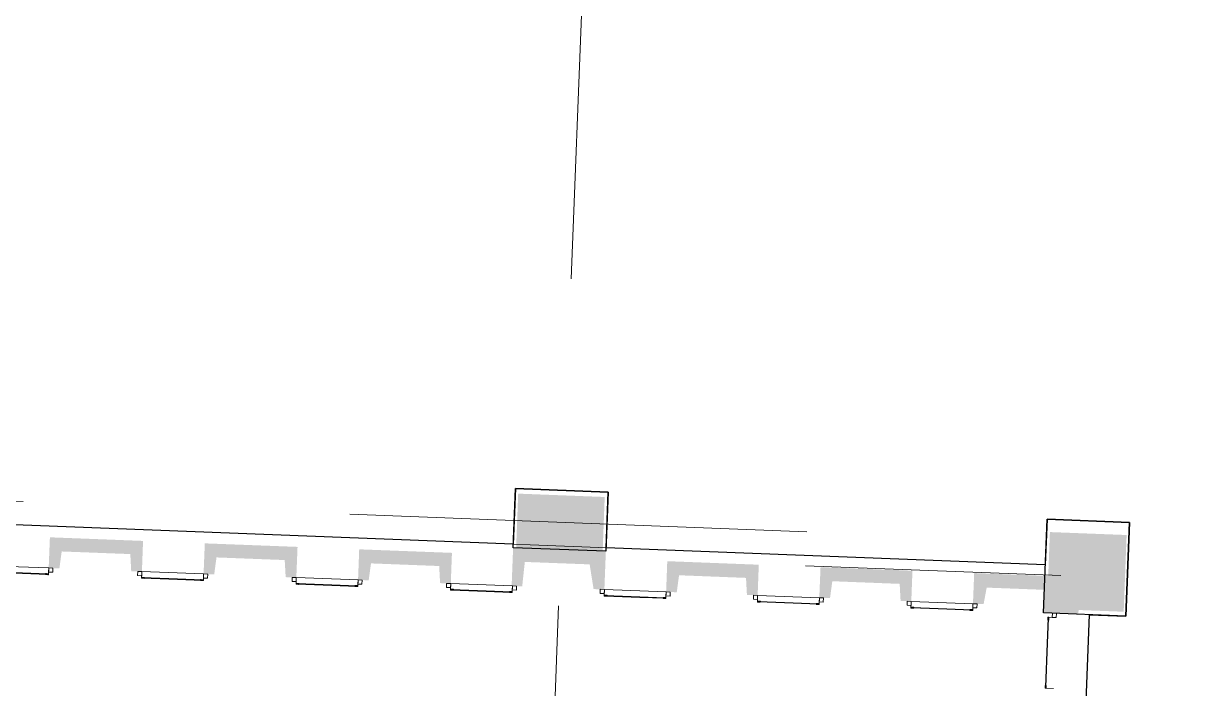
# Model space of a CAD drawing. Header units: millimetres. Extents: x 106070952 to 106162461, y 302813628 to 302883716.
# Drawn here: x 106099931 to 106114381, y 302839403 to 302847531 of the extents above; entities that cross this region are included whole.
import ezdxf

# ---------------------------------------------------------------- set-up
doc = ezdxf.new("R2010")
doc.units = ezdxf.units.MM
doc.header["$MEASUREMENT"] = 0
doc.linetypes.add('DGN Style 2', pattern=[10000, 6000, -4000])
doc.linetypes.add('DGN Style 4', pattern=[16010, 8000, -4000, 10, -4000])
for name, color, linetype, lineweight in [('ANNO-AREA', 3, 'Continuous', 30), ('GRID', 1, 'DGN Style 4', 13), ('STRC-CONC', 120, 'Continuous', 30), ('STRC-PCST', 122, 'Continuous', 30), ('WALL-GLAZ', 140, 'Continuous', 13)]:
    doc.layers.add(name, color=color, linetype=linetype, lineweight=lineweight)
pattern_1 = [(177.788, (345.7945, -44.789), (0.0772, 1.9985), [])]
pattern_2 = [(177.788, (345.7945, -44.789), (0.0772, 1.9985), [])]

# ---------------------------------------------------------------- blocks, each defined once
blk = doc.blocks.new('*U61')
at = {"linetype": 'Continuous', "lineweight": 0}
h = blk.add_hatch(dxfattribs=at)
h.set_pattern_fill('HATCH', color=220, style=0, pattern_type=2)
h.set_pattern_definition(pattern_1)
h.paths.add_polyline_path([(340, -43), (350, -43), (350, -46), (340, -46)])
at = {"color": 0, "linetype": 'ByBlock', "lineweight": 13}
for p, q in [((-380, -27), (-377, 55)), ((375, -56), (378, 26)), ((-380, -27), (-345, -28)), ((-379, -15), (-344, -16)), ((375, -44), (340, -43)), ((375, -56), (340, -55))]:
    blk.add_line(p, q, dxfattribs=at)
at = {"color": 0, "linetype": 'ByBlock', "lineweight": 0}
for p, q in [((378, 26), (-377, 55)), ((-367, -19), (-368, -25)), ((-368, -25), (58, -41)), ((-367, -19), (58, -35)), ((-367, -22), (58, -38)), ((-354, -17), (-344, -17)), ((-354, -18), (-344, -18)), ((-354, -18), (-344, -19)), ((363, -47), (58, -35)), ((363, -50), (58, -38)), ((363, -53), (58, -41)), ((350, -44), (340, -44)), ((350, -45), (340, -44)), ((350, -46), (340, -45)), ((363, -47), (363, -53))]:
    blk.add_line(p, q, dxfattribs=at)
at = {"color": 0, "linetype": 'ByBlock', "lineweight": 13, "flags": 128}
for points in [[(-428, 7), (-379, 5), (-377, 55), (-427, 57), (-428, 7)], [(426, -26), (376, -24), (378, 26), (428, 24), (426, -26)]]:
    blk.add_lwpolyline(points, close=True, dxfattribs=at)
at = {"color": 0, "linetype": 'ByBlock', "lineweight": 0, "flags": 128}
for points in [[(-368, -25), (-368, -27), (-379, -15), (-380, -27), (-367, -16), (-367, -19)], [(363, -53), (363, -56), (375, -44), (375, -56), (363, -44), (363, -47)]]:
    blk.add_lwpolyline(points, dxfattribs=at)
for points in [[(-344, -16), (-354, -16), (-354, -19), (-344, -19), (-344, -16)], [(340, -43), (350, -43), (350, -46), (340, -46), (340, -43)]]:
    blk.add_lwpolyline(points, close=True, dxfattribs=at)
at = {"color": 0, "linetype": 'ByBlock', "lineweight": 0}
for centre in [(-348, -27), (343, -54)]:
    blk.add_circle(centre, 1.5, dxfattribs=at)
blk = doc.blocks.new('*U62')
at = {"linetype": 'Continuous', "lineweight": 0}
h = blk.add_hatch(dxfattribs=at)
h.set_pattern_fill('HATCH', color=220, style=0, pattern_type=2)
h.set_pattern_definition(pattern_2)
h.paths.add_polyline_path([(340, -43), (350, -43), (350, -46), (340, -46)])
at = {"color": 0, "linetype": 'ByBlock', "lineweight": 13}
for p, q in [((-380, -27), (-377, 55)), ((375, -56), (378, 26)), ((-380, -27), (-345, -28)), ((-379, -15), (-344, -16)), ((375, -44), (340, -43)), ((375, -56), (340, -55))]:
    blk.add_line(p, q, dxfattribs=at)
at = {"color": 0, "linetype": 'ByBlock', "lineweight": 0}
for p, q in [((378, 26), (-377, 55)), ((-367, -19), (-368, -25)), ((-368, -25), (58, -41)), ((-367, -19), (58, -35)), ((-367, -22), (58, -38)), ((-354, -17), (-344, -17)), ((-354, -18), (-344, -18)), ((-354, -18), (-344, -19)), ((363, -47), (58, -35)), ((363, -50), (58, -38)), ((363, -53), (58, -41)), ((350, -44), (340, -44)), ((350, -45), (340, -44)), ((350, -46), (340, -45)), ((363, -47), (363, -53))]:
    blk.add_line(p, q, dxfattribs=at)
at = {"color": 0, "linetype": 'ByBlock', "lineweight": 13, "flags": 128}
for points in [[(-428, 7), (-379, 5), (-377, 55), (-427, 57), (-428, 7)], [(426, -26), (376, -24), (378, 26), (428, 24), (426, -26)]]:
    blk.add_lwpolyline(points, close=True, dxfattribs=at)
at = {"color": 0, "linetype": 'ByBlock', "lineweight": 0, "flags": 128}
for points in [[(-368, -25), (-368, -27), (-379, -15), (-380, -27), (-367, -16), (-367, -19)], [(363, -53), (363, -56), (375, -44), (375, -56), (363, -44), (363, -47)]]:
    blk.add_lwpolyline(points, dxfattribs=at)
for points in [[(-344, -16), (-354, -16), (-354, -19), (-344, -19), (-344, -16)], [(340, -43), (350, -43), (350, -46), (340, -46), (340, -43)]]:
    blk.add_lwpolyline(points, close=True, dxfattribs=at)
at = {"color": 0, "linetype": 'ByBlock', "lineweight": 0}
for centre in [(-348, -27), (343, -54)]:
    blk.add_circle(centre, 1.5, dxfattribs=at)
blk = doc.blocks.new('*U63')
at = {"linetype": 'Continuous', "lineweight": 0}
h = blk.add_hatch(dxfattribs=at)
h.set_pattern_fill('HATCH', color=220, style=0, pattern_type=2)
h.set_pattern_definition(pattern_2)
h.paths.add_polyline_path([(340, -43), (350, -43), (350, -46), (340, -46)])
at = {"color": 0, "linetype": 'ByBlock', "lineweight": 13}
for p, q in [((-380, -27), (-377, 55)), ((375, -56), (378, 26)), ((-380, -27), (-345, -28)), ((-379, -15), (-344, -16)), ((375, -44), (340, -43)), ((375, -56), (340, -55))]:
    blk.add_line(p, q, dxfattribs=at)
at = {"color": 0, "linetype": 'ByBlock', "lineweight": 0}
for p, q in [((378, 26), (-377, 55)), ((-367, -19), (-368, -25)), ((-368, -25), (58, -41)), ((-367, -19), (58, -35)), ((-367, -22), (58, -38)), ((-354, -17), (-344, -17)), ((-354, -18), (-344, -18)), ((-354, -18), (-344, -19)), ((363, -47), (58, -35)), ((363, -50), (58, -38)), ((363, -53), (58, -41)), ((350, -44), (340, -44)), ((350, -45), (340, -44)), ((350, -46), (340, -45)), ((363, -47), (363, -53))]:
    blk.add_line(p, q, dxfattribs=at)
at = {"color": 0, "linetype": 'ByBlock', "lineweight": 13, "flags": 128}
for points in [[(-428, 7), (-379, 5), (-377, 55), (-427, 57), (-428, 7)], [(426, -26), (376, -24), (378, 26), (428, 24), (426, -26)]]:
    blk.add_lwpolyline(points, close=True, dxfattribs=at)
at = {"color": 0, "linetype": 'ByBlock', "lineweight": 0, "flags": 128}
for points in [[(-368, -25), (-368, -27), (-379, -15), (-380, -27), (-367, -16), (-367, -19)], [(363, -53), (363, -56), (375, -44), (375, -56), (363, -44), (363, -47)]]:
    blk.add_lwpolyline(points, dxfattribs=at)
for points in [[(-344, -16), (-354, -16), (-354, -19), (-344, -19), (-344, -16)], [(340, -43), (350, -43), (350, -46), (340, -46), (340, -43)]]:
    blk.add_lwpolyline(points, close=True, dxfattribs=at)
at = {"color": 0, "linetype": 'ByBlock', "lineweight": 0}
for centre in [(-348, -27), (343, -54)]:
    blk.add_circle(centre, 1.5, dxfattribs=at)
blk = doc.blocks.new('*U64')
at = {"linetype": 'Continuous', "lineweight": 0}
h = blk.add_hatch(dxfattribs=at)
h.set_pattern_fill('HATCH', color=220, style=0, pattern_type=2)
h.set_pattern_definition(pattern_1)
h.paths.add_polyline_path([(340, -43), (350, -43), (350, -46), (340, -46)])
at = {"color": 0, "linetype": 'ByBlock', "lineweight": 13}
for p, q in [((-380, -27), (-377, 55)), ((375, -56), (378, 26)), ((-380, -27), (-345, -28)), ((-379, -15), (-344, -16)), ((375, -44), (340, -43)), ((375, -56), (340, -55))]:
    blk.add_line(p, q, dxfattribs=at)
at = {"color": 0, "linetype": 'ByBlock', "lineweight": 0}
for p, q in [((378, 26), (-377, 55)), ((-367, -19), (-368, -25)), ((-368, -25), (58, -41)), ((-367, -19), (58, -35)), ((-367, -22), (58, -38)), ((-354, -17), (-344, -17)), ((-354, -18), (-344, -18)), ((-354, -18), (-344, -19)), ((363, -47), (58, -35)), ((363, -50), (58, -38)), ((363, -53), (58, -41)), ((350, -44), (340, -44)), ((350, -45), (340, -44)), ((350, -46), (340, -45)), ((363, -47), (363, -53))]:
    blk.add_line(p, q, dxfattribs=at)
at = {"color": 0, "linetype": 'ByBlock', "lineweight": 13, "flags": 128}
for points in [[(-428, 7), (-379, 5), (-377, 55), (-427, 57), (-428, 7)], [(426, -26), (376, -24), (378, 26), (428, 24), (426, -26)]]:
    blk.add_lwpolyline(points, close=True, dxfattribs=at)
at = {"color": 0, "linetype": 'ByBlock', "lineweight": 0, "flags": 128}
for points in [[(-368, -25), (-368, -27), (-379, -15), (-380, -27), (-367, -16), (-367, -19)], [(363, -53), (363, -56), (375, -44), (375, -56), (363, -44), (363, -47)]]:
    blk.add_lwpolyline(points, dxfattribs=at)
for points in [[(-344, -16), (-354, -16), (-354, -19), (-344, -19), (-344, -16)], [(340, -43), (350, -43), (350, -46), (340, -46), (340, -43)]]:
    blk.add_lwpolyline(points, close=True, dxfattribs=at)
at = {"color": 0, "linetype": 'ByBlock', "lineweight": 0}
for centre in [(-348, -27), (343, -54)]:
    blk.add_circle(centre, 1.5, dxfattribs=at)
blk = doc.blocks.new('*U65')
at = {"linetype": 'Continuous', "lineweight": 0}
h = blk.add_hatch(dxfattribs=at)
h.set_pattern_fill('HATCH', color=220, style=0, pattern_type=2)
h.set_pattern_definition(pattern_2)
h.paths.add_polyline_path([(340, -43), (350, -43), (350, -46), (340, -46)])
at = {"color": 0, "linetype": 'ByBlock', "lineweight": 13}
for p, q in [((-380, -27), (-377, 55)), ((375, -56), (378, 26)), ((-380, -27), (-345, -28)), ((-379, -15), (-344, -16)), ((375, -44), (340, -43)), ((375, -56), (340, -55))]:
    blk.add_line(p, q, dxfattribs=at)
at = {"color": 0, "linetype": 'ByBlock', "lineweight": 0}
for p, q in [((378, 26), (-377, 55)), ((-367, -19), (-368, -25)), ((-368, -25), (58, -41)), ((-367, -19), (58, -35)), ((-367, -22), (58, -38)), ((-354, -17), (-344, -17)), ((-354, -18), (-344, -18)), ((-354, -18), (-344, -19)), ((363, -47), (58, -35)), ((363, -50), (58, -38)), ((363, -53), (58, -41)), ((350, -44), (340, -44)), ((350, -45), (340, -44)), ((350, -46), (340, -45)), ((363, -47), (363, -53))]:
    blk.add_line(p, q, dxfattribs=at)
at = {"color": 0, "linetype": 'ByBlock', "lineweight": 13, "flags": 128}
for points in [[(-428, 7), (-379, 5), (-377, 55), (-427, 57), (-428, 7)], [(426, -26), (376, -24), (378, 26), (428, 24), (426, -26)]]:
    blk.add_lwpolyline(points, close=True, dxfattribs=at)
at = {"color": 0, "linetype": 'ByBlock', "lineweight": 0, "flags": 128}
for points in [[(-368, -25), (-368, -27), (-379, -15), (-380, -27), (-367, -16), (-367, -19)], [(363, -53), (363, -56), (375, -44), (375, -56), (363, -44), (363, -47)]]:
    blk.add_lwpolyline(points, dxfattribs=at)
for points in [[(-344, -16), (-354, -16), (-354, -19), (-344, -19), (-344, -16)], [(340, -43), (350, -43), (350, -46), (340, -46), (340, -43)]]:
    blk.add_lwpolyline(points, close=True, dxfattribs=at)
at = {"color": 0, "linetype": 'ByBlock', "lineweight": 0}
for centre in [(-348, -27), (343, -54)]:
    blk.add_circle(centre, 1.5, dxfattribs=at)
blk = doc.blocks.new('*U66')
at = {"linetype": 'Continuous', "lineweight": 0}
h = blk.add_hatch(dxfattribs=at)
h.set_pattern_fill('HATCH', color=220, style=0, pattern_type=2)
h.set_pattern_definition(pattern_1)
h.paths.add_polyline_path([(340, -43), (350, -43), (350, -46), (340, -46)])
at = {"color": 0, "linetype": 'ByBlock', "lineweight": 13}
for p, q in [((-380, -27), (-377, 55)), ((375, -56), (378, 26)), ((-380, -27), (-345, -28)), ((-379, -15), (-344, -16)), ((375, -44), (340, -43)), ((375, -56), (340, -55))]:
    blk.add_line(p, q, dxfattribs=at)
at = {"color": 0, "linetype": 'ByBlock', "lineweight": 0}
for p, q in [((378, 26), (-377, 55)), ((-367, -19), (-368, -25)), ((-368, -25), (58, -41)), ((-367, -19), (58, -35)), ((-367, -22), (58, -38)), ((-354, -17), (-344, -17)), ((-354, -18), (-344, -18)), ((-354, -18), (-344, -19)), ((363, -47), (58, -35)), ((363, -50), (58, -38)), ((363, -53), (58, -41)), ((350, -44), (340, -44)), ((350, -45), (340, -44)), ((350, -46), (340, -45)), ((363, -47), (363, -53))]:
    blk.add_line(p, q, dxfattribs=at)
at = {"color": 0, "linetype": 'ByBlock', "lineweight": 13, "flags": 128}
for points in [[(-428, 7), (-379, 5), (-377, 55), (-427, 57), (-428, 7)], [(426, -26), (376, -24), (378, 26), (428, 24), (426, -26)]]:
    blk.add_lwpolyline(points, close=True, dxfattribs=at)
at = {"color": 0, "linetype": 'ByBlock', "lineweight": 0, "flags": 128}
for points in [[(-368, -25), (-368, -27), (-379, -15), (-380, -27), (-367, -16), (-367, -19)], [(363, -53), (363, -56), (375, -44), (375, -56), (363, -44), (363, -47)]]:
    blk.add_lwpolyline(points, dxfattribs=at)
for points in [[(-344, -16), (-354, -16), (-354, -19), (-344, -19), (-344, -16)], [(340, -43), (350, -43), (350, -46), (340, -46), (340, -43)]]:
    blk.add_lwpolyline(points, close=True, dxfattribs=at)
at = {"color": 0, "linetype": 'ByBlock', "lineweight": 0}
for centre in [(-348, -27), (343, -54)]:
    blk.add_circle(centre, 1.5, dxfattribs=at)
blk = doc.blocks.new('*U71')
at = {"linetype": 'Continuous', "lineweight": 0}
h = blk.add_hatch(dxfattribs=at)
h.set_pattern_fill('HATCH', color=220, style=0, pattern_type=2)
h.set_pattern_definition(pattern_1)
h.paths.add_polyline_path([(340, -43), (350, -43), (350, -46), (340, -46)])
at = {"color": 0, "linetype": 'ByBlock', "lineweight": 13}
for p, q in [((-380, -27), (-377, 55)), ((375, -56), (378, 26)), ((-380, -27), (-345, -28)), ((-379, -15), (-344, -16)), ((375, -44), (340, -43)), ((375, -56), (340, -55))]:
    blk.add_line(p, q, dxfattribs=at)
at = {"color": 0, "linetype": 'ByBlock', "lineweight": 0}
for p, q in [((378, 26), (-377, 55)), ((-367, -19), (-368, -25)), ((-368, -25), (58, -41)), ((-367, -19), (58, -35)), ((-367, -22), (58, -38)), ((-354, -17), (-344, -17)), ((-354, -18), (-344, -18)), ((-354, -18), (-344, -19)), ((363, -47), (58, -35)), ((363, -50), (58, -38)), ((363, -53), (58, -41)), ((350, -44), (340, -44)), ((350, -45), (340, -44)), ((350, -46), (340, -45)), ((363, -47), (363, -53))]:
    blk.add_line(p, q, dxfattribs=at)
at = {"color": 0, "linetype": 'ByBlock', "lineweight": 13, "flags": 128}
for points in [[(-428, 7), (-379, 5), (-377, 55), (-427, 57), (-428, 7)], [(426, -26), (376, -24), (378, 26), (428, 24), (426, -26)]]:
    blk.add_lwpolyline(points, close=True, dxfattribs=at)
at = {"color": 0, "linetype": 'ByBlock', "lineweight": 0, "flags": 128}
for points in [[(-368, -25), (-368, -27), (-379, -15), (-380, -27), (-367, -16), (-367, -19)], [(363, -53), (363, -56), (375, -44), (375, -56), (363, -44), (363, -47)]]:
    blk.add_lwpolyline(points, dxfattribs=at)
for points in [[(-344, -16), (-354, -16), (-354, -19), (-344, -19), (-344, -16)], [(340, -43), (350, -43), (350, -46), (340, -46), (340, -43)]]:
    blk.add_lwpolyline(points, close=True, dxfattribs=at)
at = {"color": 0, "linetype": 'ByBlock', "lineweight": 0}
for centre in [(-348, -27), (343, -54)]:
    blk.add_circle(centre, 1.5, dxfattribs=at)

msp = doc.modelspace()

# ---------------------------------------------------------------- hatches: boundary and pattern name
at = {"layer": 'STRC-CONC', "linetype": 'Continuous', "lineweight": 30}
msp.add_hatch(color=172, dxfattribs=at).paths.add_polyline_path([(106107011, 302841081), (106105953, 302841121), (106105978, 302841784), (106107036, 302841743)])
at = {"layer": 'STRC-CONC', "linetype": 'Continuous', "lineweight": 13}
msp.add_hatch(color=172, dxfattribs=at).paths.add_polyline_path([(106113382, 302840340), (106112444, 302840376), (106112480, 302841314), (106113418, 302841278)])
at = {"layer": 'STRC-PCST', "lineweight": 0}
for points in [[(106101377, 302840831), (106101246, 302840836), (106101235, 302841045), (106100396, 302841077), (106100368, 302840870), (106100237, 302840875), (106100252, 302841250), (106101391, 302841206)], [(106103265, 302840758), (106103135, 302840763), (106103123, 302840972), (106102289, 302841004), (106102261, 302840797), (106102131, 302840802), (106102146, 302841176), (106103280, 302841133)], [(106105154, 302840685), (106105023, 302840690), (106105012, 302840899), (106104178, 302840931), (106104150, 302840724), (106104020, 302840729), (106104034, 302841103), (106105168, 302841060)], [(106107032, 302840612), (106106900, 302840617), (106106852, 302840919), (106106059, 302840949), (106106027, 302840650), (106105898, 302840655), (106105916, 302841123), (106107050, 302841080)], [(106108906, 302840540), (106108775, 302840546), (106108764, 302840754), (106107945, 302840786), (106107917, 302840578), (106107787, 302840583), (106107801, 302840958), (106108920, 302840915)], [(106110785, 302840467), (106110654, 302840473), (106110643, 302840681), (106109819, 302840713), (106109791, 302840506), (106109660, 302840511), (106109675, 302840885), (106110799, 302840842)], [(106111669, 302840433), (106111539, 302840438), (106111554, 302840813), (106112418, 302840779), (106112411, 302840608), (106111707, 302840635)], [(106112828, 302840309), (106112400, 302840325), (106112418, 302840779), (106112846, 302840763)]]:
    msp.add_hatch(color=256, dxfattribs=at).paths.add_polyline_path(points)

# ---------------------------------------------------------------- linework, layer by layer
at = {"layer": 'ANNO-AREA', "flags": 128}
msp.add_lwpolyline([(106112639, 302831862), (106112965, 302840304), (106113410, 302840286), (106113454, 302841431), (106112445, 302841470), (106112423, 302840914), (106107052, 302841122), (106107078, 302841801), (106105944, 302841845), (106105918, 302841166), (106099503, 302841414), (106099529, 302842093), (106098400, 302842137), (106098374, 302841457), (106091958, 302841705), (106091985, 302842385), (106090870, 302842428), (106090844, 302841748), (106084427, 302841996)], dxfattribs=at)
at = {"layer": 'GRID', "color": 251, "linetype": 'DGN Style 2', "lineweight": 0}
for p, q in [((106108016, 302880382), (106105548, 302816525)), ((106073943, 302842691), (106109509, 302841317)), ((106142592, 302839623), (106109493, 302840902))]:
    msp.add_line(p, q, dxfattribs=at)
at = {"layer": 'STRC-CONC', "color": 1, "linetype": 'Continuous', "lineweight": 30, "flags": 128}
for points in [[(106105944, 302841845), (106107078, 302841801), (106107050, 302841080), (106105916, 302841123), (106105944, 302841845)], [(106112400, 302840325), (106112445, 302841470), (106113454, 302841431), (106113410, 302840286), (106112400, 302840325)]]:
    msp.add_lwpolyline(points, close=True, dxfattribs=at)
at = {"layer": 'STRC-PCST', "lineweight": 0}
msp.add_line((106112423, 302840914), (106076914, 302842287), dxfattribs=at)
at = {"layer": 'STRC-PCST', "lineweight": 0, "flags": 128}
msp.add_lwpolyline([(106112277, 302822499), (106112965, 302840304)], dxfattribs=at)
at = {"layer": 'WALL-GLAZ', "lineweight": 0}
for p, q in [((106112508, 302840271), (106112510, 302840321)), ((106112560, 302840319), (106112558, 302840269)), ((106112457, 302840261), (106112446, 302839955)), ((106112460, 302840261), (106112449, 302839954)), ((106112463, 302840261), (106112452, 302839954)), ((106112455, 302840248), (106112454, 302840238)), ((106112455, 302840248), (106112455, 302840238)), ((106112456, 302840248), (106112456, 302840238)), ((106112457, 302840261), (106112463, 302840261)), ((106112425, 302839416), (106112446, 302839955)), ((106112428, 302839416), (106112449, 302839954)), ((106112431, 302839416), (106112452, 302839954)), ((106112423, 302839430), (106112424, 302839439)), ((106112424, 302839429), (106112425, 302839439)), ((106112425, 302839429), (106112425, 302839439)), ((106112425, 302839416), (106112431, 302839416))]:
    msp.add_line(p, q, dxfattribs=at)
at = {"layer": 'WALL-GLAZ', "lineweight": 13}
for p, q in [((106112455, 302840273), (106112454, 302840238)), ((106112455, 302840273), (106112558, 302840269)), ((106112467, 302840273), (106112466, 302840238)), ((106112422, 302839404), (106112423, 302839439)), ((106112422, 302839404), (106112525, 302839400)), ((106112434, 302839404), (106112435, 302839439))]:
    msp.add_line(p, q, dxfattribs=at)
at = {"layer": 'WALL-GLAZ', "lineweight": 13, "flags": 128}
msp.add_lwpolyline([(106112510, 302840321), (106112508, 302840271), (106112558, 302840269), (106112560, 302840319), (106112510, 302840321)], close=True, dxfattribs=at)
at = {"layer": 'WALL-GLAZ', "lineweight": 0, "flags": 128}
for points in [[(106112463, 302840261), (106112466, 302840261), (106112455, 302840273), (106112467, 302840273), (106112454, 302840261), (106112457, 302840261)], [(106112431, 302839416), (106112434, 302839416), (106112422, 302839404), (106112434, 302839404), (106112422, 302839416), (106112425, 302839416)]]:
    msp.add_lwpolyline(points, dxfattribs=at)
for points in [[(106112454, 302840238), (106112454, 302840248), (106112457, 302840248), (106112457, 302840238), (106112454, 302840238)], [(106112423, 302839439), (106112423, 302839430), (106112426, 302839429), (106112426, 302839439), (106112423, 302839439)]]:
    msp.add_lwpolyline(points, close=True, dxfattribs=at)
at = {"layer": 'WALL-GLAZ', "lineweight": 0}
for centre in [(106112464, 302840241), (106112433, 302839436)]:
    msp.add_circle(centre, 1.5, dxfattribs=at)

# ---------------------------------------------------------------- block references
at = {"layer": 'WALL-GLAZ', "lineweight": 0, "rotation": 359.9999999999999}
for name, p in [('*U64', (106099860, 302840849)), ('*U65', (106101753, 302840776)), ('*U66', (106103642, 302840703)), ('*U71', (106105530, 302840630)), ('*U62', (106107409, 302840557)), ('*U63', (106109283, 302840485)), ('*U61', (106111161, 302840412))]:
    msp.add_blockref(name, p, dxfattribs=at)

doc.saveas('drawing.dxf')
